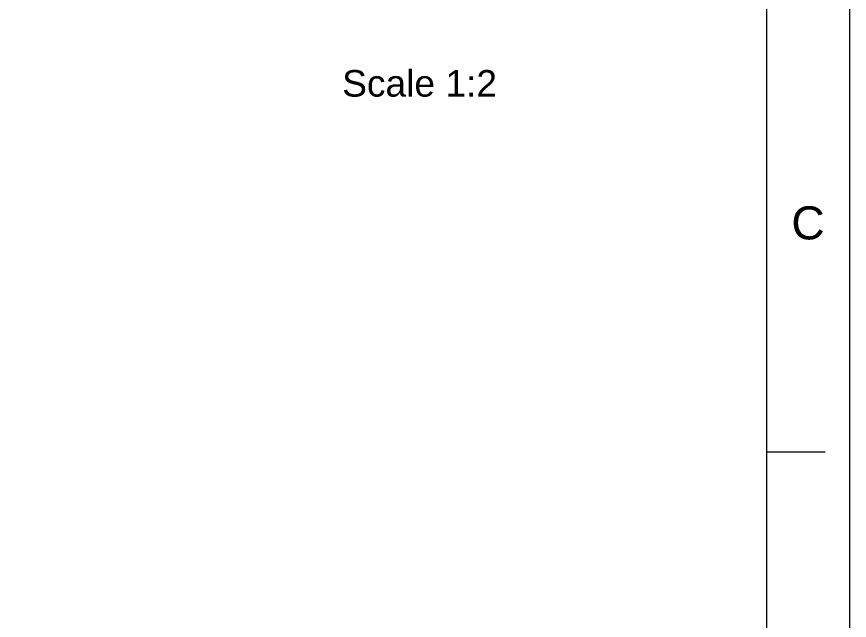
# Model space of a CAD drawing. Header units: millimetres. Extents: x 1991 to 2585, y -1131 to -711.
# Drawn here: x 2442 to 2584.5, y -989.4 to -886 of the extents above; entities that cross this region are included whole.
import ezdxf

# ---------------------------------------------------------------- set-up
doc = ezdxf.new("R2010")
doc.units = ezdxf.units.MM
doc.header["$LTSCALE"] = 0.1
doc.layers.get('0').update_dxf_attribs({"lineweight": 13})
doc.layers.add('DIM', color=3, linetype='Continuous', lineweight=9)
doc.layers.add('TEXT', color=2, linetype='Continuous')
doc.styles.get("Standard").update_dxf_attribs({"font": 'arial.ttf'})

msp = doc.modelspace()

# ---------------------------------------------------------------- linework, layer by layer
for p, q in [((2570.4, -1117.253), (2570.4, -725.536)), ((2570.4, -960.566), (2580.4, -960.566))]:
    msp.add_line(p, q)
msp.add_point((2570.4, -960.566))
at = {"layer": 'DIM', "color": 7}
msp.add_lwpolyline([(1990.602, -711.394), (2584.542, -711.394), (2584.542, -1131.394), (1990.602, -1131.394)], close=True, dxfattribs=at)

# ---------------------------------------------------------------- texts
at = {"insert": (2577.471, -921.394), "char_height": 5.657, "attachment_point": 5}
msp.add_mtext_dynamic_manual_height_columns('C', width=10, gutter_width=12.5, heights=[0], dxfattribs=at)
at = {"layer": 'TEXT', "insert": (2497.748, -895.191), "char_height": 4.55, "attachment_point": 1}
msp.add_mtext_dynamic_manual_height_columns('Scale 1:2', width=28.12245, gutter_width=12.5, heights=[0], dxfattribs=at)

doc.saveas('drawing.dxf')
